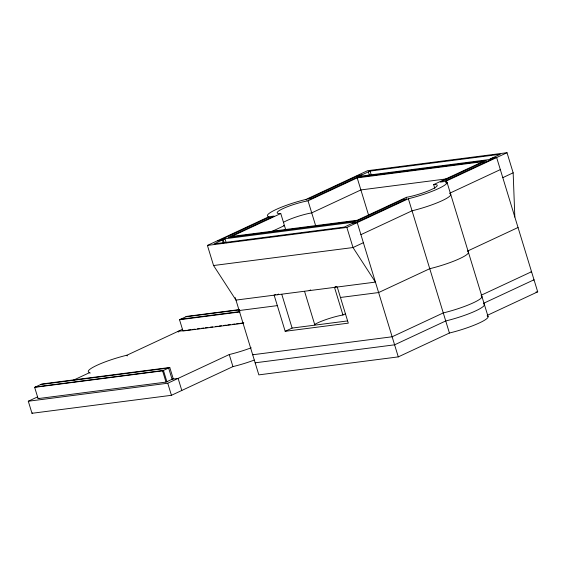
<?xml version="1.0" encoding="UTF-8"?>
<svg xmlns="http://www.w3.org/2000/svg" width="566" height="566" viewBox="0 0 566 566"><rect width="100%" height="100%" fill="white"/><g stroke="black" fill="none" stroke-linecap="round" stroke-linejoin="round"><path stroke-width="0.85" d="M207.411 245.425L346.859 227.433L353.007 247.54L375.421 282.101L235.972 300.093L213.559 265.525L207.411 245.425L268.907 216.728A30.642 4.74 -17 0 1 275.96 209.547A30.642 4.74 -17 0 1 306.065 199.395L367.56 170.699L507.016 152.707L513.157 172.814L514.834 217.054M224.985 238.781L214.04 243.889L344.27 227.086L355.215 221.978L224.985 238.781L226.209 242.8M370.079 171.081L358.632 176.422L488.868 159.619L500.316 154.277L370.079 171.081L371.31 175.099M231.841 237.225L231.607 236.468L280.771 213.531A20.426 3.163 -17 0 1 282.88 208.656A20.426 3.163 -17 0 1 308.031 200.81L357.196 177.873L482.819 161.664L483.046 162.421M271.277 231.742L284.457 225.593A20.426 3.163 -17 0 1 283.58 225.629M231.607 236.468L357.231 220.266L406.388 197.322A20.426 3.163 -17 0 0 431.547 189.476A20.426 3.163 -17 0 0 433.655 184.601L482.819 161.664M346.859 227.433L408.362 198.744A30.642 4.74 -17 0 0 438.466 188.584A30.642 4.74 -17 0 0 445.52 181.403L507.016 152.707M360.917 234.657L412.048 210.8A30.642 4.74 -17 0 0 441.452 200.972A30.642 4.74 -17 0 0 449.765 193.614M449.857 193.162L500.33 169.609M34.653 387.349L41.856 383.989L169.779 367.483L173.224 378.739L166.022 382.1L38.092 398.606L34.653 387.349L162.584 370.843L169.779 367.483M243.437 323.2L182.981 331.004L179.535 319.748L186.738 316.387L239.312 309.602M363.379 242.701L353.007 247.54L213.559 265.525M502.792 177.653L513.157 172.814M254.247 360.089A30.642 4.74 -17 0 1 232.937 366.605L171.441 395.301L31.986 413.293L28.3 401.23L37.37 396.992M73.821 379.991L89.796 372.534A30.642 4.74 -17 0 1 96.85 365.353A30.642 4.74 -17 0 1 126.954 355.2L182.62 329.228M38.092 398.606L38.962 398.202M239.743 310.274L239.17 310.543L277.34 305.619M275.677 294.447L274.142 295.169L285.186 331.301L348.302 323.158L337.258 287.026M277.163 294.773L278.698 294.058M31.986 413.293L32.637 412.989M309.156 290.648L310.692 289.934M334.513 287.379L336.048 286.665M334.789 287.344L336.324 286.622M28.3 401.23L167.748 383.239L229.251 354.542A30.642 4.74 -17 0 0 251.191 347.793M285.186 331.301L292.106 328.075L347.326 320.95M467.558 251.056L518.032 227.504L517.458 227.582M253.264 354.5L252.691 354.769L392.139 336.777L443.27 312.927A30.642 4.74 -17 0 0 481.425 295.933M314.774 324.389A20.426 3.163 -17 0 1 342.946 314.993L345.246 313.918M255.726 362.544L255.146 362.813L394.601 344.821L445.725 320.964A30.642 4.74 -17 0 0 475.129 311.13A30.642 4.74 -17 0 0 483.442 303.779M481.079 295.282L531.552 271.73L530.979 271.807M483.541 303.326L534.014 279.774L533.434 279.845M235.201 297.575L258.839 374.869L398.287 356.884L449.418 333.027A30.642 4.74 -17 0 0 478.815 323.193A30.642 4.74 -17 0 0 487.135 315.835M487.368 315.319L537.7 291.837L496.644 157.546L492.038 158.14M361.801 174.944L357.196 175.538L357.422 176.288M360.075 175.75L357.196 176.118L307.791 199.168L311.25 198.723L357.196 177.285L486.272 160.638L440.327 182.075L443.786 181.629L493.184 158.579L490.305 158.947M446.383 178.906L360.882 189.935L311.725 212.873A20.426 3.163 -17 0 0 283.552 222.268M224.122 239.185L221.235 239.56L270.64 216.509L274.093 216.063L228.155 237.501L357.231 220.846L403.176 199.409L406.629 198.963L357.231 222.014L354.351 222.381M352.625 223.188L357.231 222.594L398.287 356.884M185.874 316.79L239.326 309.892M340.449 297.475L378.619 292.551L429.75 268.701A30.642 4.74 -17 0 0 467.905 251.707M180.688 319.21L239.397 311.633M179.535 319.748L239.998 311.944M183.122 330.693L178.085 331.343L178.311 332.093M183.844 330.601L186.242 330.289M187.841 330.084L191.039 329.674M192.638 329.462L195.037 329.157M197.435 328.846L199.833 328.535M201.432 328.33L203.831 328.018M205.43 327.813L207.828 327.502M210.227 327.198L212.625 326.886M215.823 326.476L217.422 326.264M219.028 326.058L221.426 325.754M223.825 325.443L226.223 325.132M227.822 324.926L230.22 324.615M232.619 324.304L235.017 324M236.616 323.794L239.015 323.483M240.614 323.278L243.812 322.861M535.96 292.056L537.7 291.837M40.702 384.526L168.626 368.02L172.071 379.277M35.517 386.946L163.447 370.44L166.885 381.696M172.361 379.142L178.12 378.399L181.806 390.462M447.013 182.28L488.069 316.564M445.52 181.403L445.98 182.91M433.655 184.601L434.808 188.372M408.362 198.744L449.418 333.027M406.388 197.322L406.621 198.079M368.353 171.887L369.336 175.106M357.196 177.873L368.579 215.101M357.231 220.266L357.457 221.016M308.031 200.81L315.828 226.294M334.492 287.351L342.946 314.993M306.065 199.395L306.298 200.145M280.771 213.531L285.738 229.789M304.692 291.78L314.83 324.948M268.907 216.728L269.14 217.486M281.79 294.355L292.106 328.075M223.252 239.588L224.235 242.807M223.372 243.21L222.388 239.991L217.783 240.585L218.009 241.342M229.251 354.542L232.937 366.605M167.748 383.239L171.441 395.301M162.584 370.843L166.022 382.1M126.954 355.2L127.187 355.95M89.796 372.534L90.029 373.291"/></g></svg>
